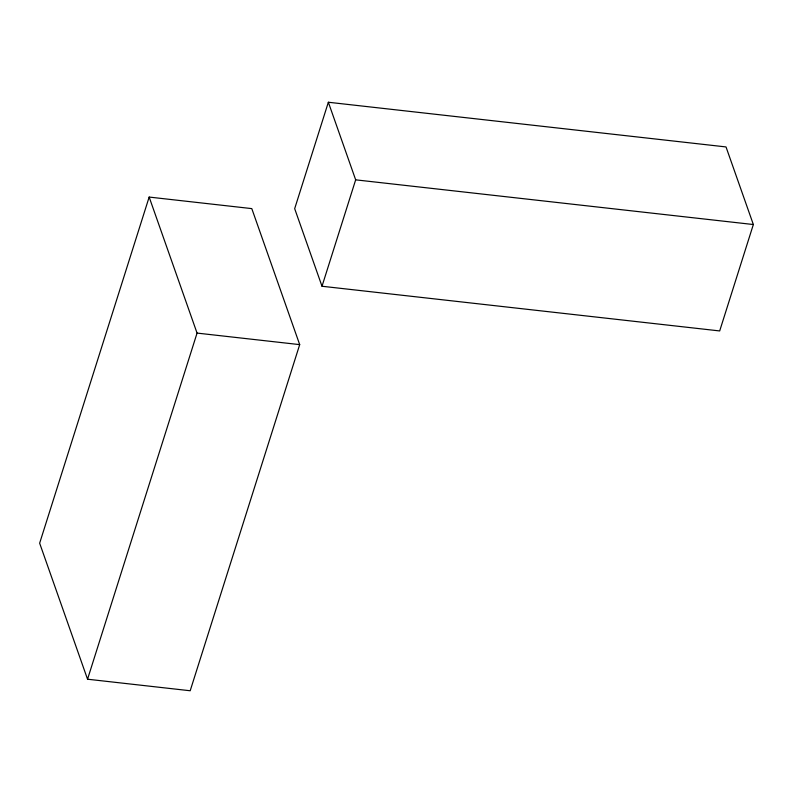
<?xml version="1.0" encoding="UTF-8"?>
<svg xmlns="http://www.w3.org/2000/svg" width="793" height="793" viewBox="0 0 793 793"><rect width="100%" height="100%" fill="white"/><g stroke="black" fill="none" stroke-linecap="round" stroke-linejoin="round"><path stroke-width="1.19" d="M149.163 197.07L39.65 543.195L87.547 679.214L190.191 690.753L299.695 344.628L251.797 208.609L149.163 197.07L197.06 333.09L87.547 679.214M328.352 102.247L294.679 208.658L322.008 286.253L719.687 330.939L753.35 224.528L726.021 146.933L328.352 102.247L355.67 179.842L322.008 286.253M355.67 179.842L753.35 224.528M197.06 333.09L299.695 344.628"/></g></svg>
